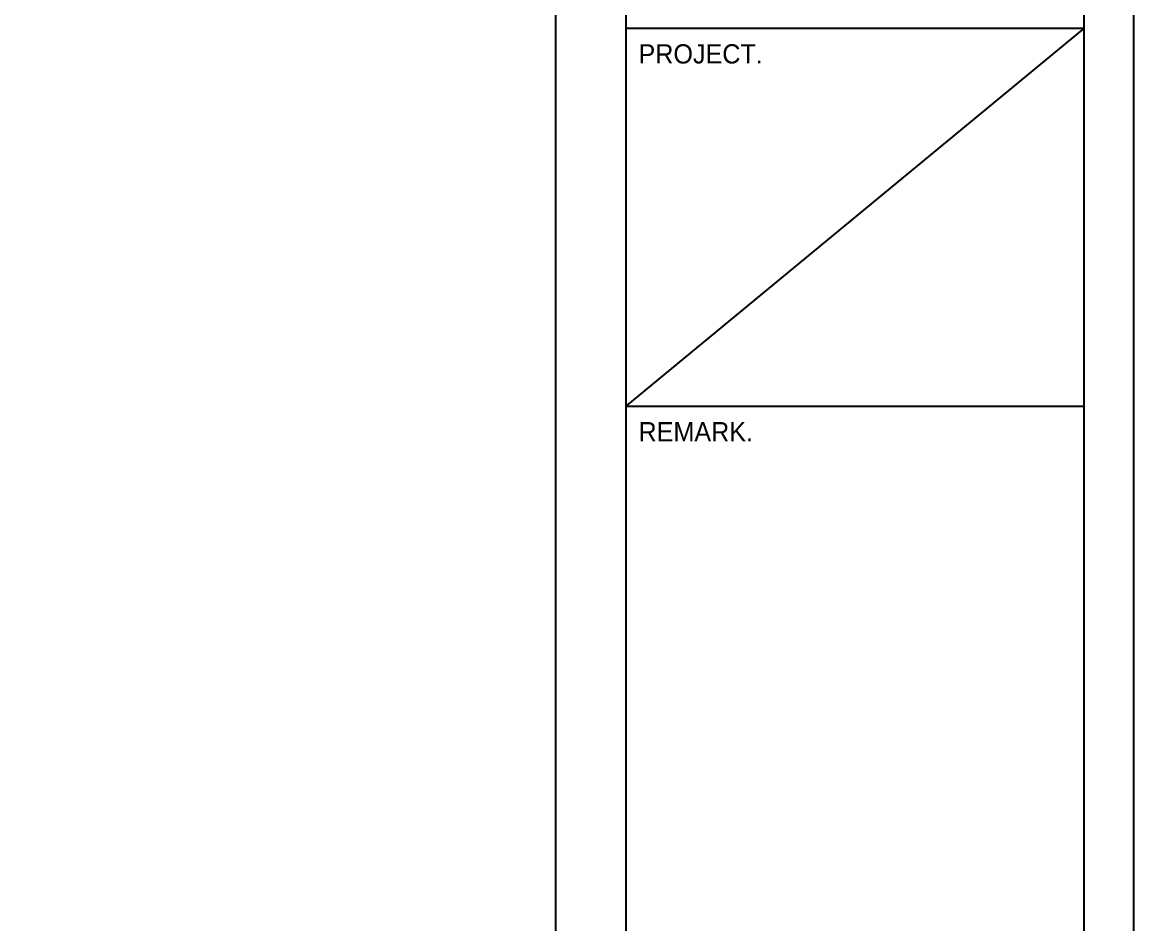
# Model space of a CAD drawing. Header units: inches. Extents: x 4138 to 127072, y -26315 to 43858.
# Drawn here: x 23237 to 29938, y 13471 to 18904 of the extents above; entities that cross this region are included whole.
import ezdxf
from ezdxf.enums import TextEntityAlignment as Align

# ---------------------------------------------------------------- set-up
doc = ezdxf.new("R2010")
doc.units = ezdxf.units.IN
doc.header["$LTSCALE"] = 50
doc.header["$MEASUREMENT"] = 0
doc.layers.add('07-DIM WAL', color=5, linetype='Continuous')
doc.layers.add('FORM(YOURNAME)-11', color=1, linetype='Continuous')
doc.styles.add('YOURNAME', font='HY울릉도M.TTF')

# ---------------------------------------------------------------- blocks, each defined once
blk = doc.blocks.new('FORM-PLAN')
at = {"layer": 'Defpoints', "color": 158}
for p, q in [((1346, 54915), (1346, -2085)), ((10556, 41093), (1346, 33504))]:
    blk.add_line(p, q, dxfattribs=at)
for points in [[(-71444, -2285), (10556, -2285), (10556, 55115), (-71444, 55115)], [(-69444, 53115), (-64, 53115), (-64, 1215), (-69444, 1215)]]:
    blk.add_lwpolyline(points, close=True, dxfattribs=at)
at = {"layer": 'FORM(YOURNAME)-11', "color": 14}
for p, q in [((1346, 41093), (10556, 41093)), ((1346, 33504), (10556, 33504))]:
    blk.add_line(p, q, dxfattribs=at)
at = {"layer": 'FORM(YOURNAME)-11', "color": 250}
blk.add_lwpolyline([(-72444, -3285), (11556, -3285), (11556, 56115), (-72444, 56115)], close=True, dxfattribs=at)
at = {"layer": 'FORM(YOURNAME)-11', "color": 14, "style": 'YOURNAME'}
for s, p in [('PROJECT.', (1603, 40579)), ('REMARK.', (1603, 32989))]:
    blk.add_text(s, height=386.1, dxfattribs=at).set_placement(p, align=Align.MIDDLE_LEFT)
at = {"layer": 'FORM(YOURNAME)-11', "color": 3, "style": 'YOURNAME'}
for tag, height, p in [('1', 450, (9905, 18188)), ('2', 450, (9905, 17544)), ('3', 450, (9905, 16257)), ('4', 450, (9905, 14326)), ('5', 515, (9905, 12009)), ('6', 515, (9905, 9757)), ('7', 515, (9905, 7504)), ('8', 515, (9905, 5252)), ('9', 515, (9905, 2999)), ('10', 515, (5655, 811)), ('11', 515, (9905, 747)), ('12', 515, (5655, -1441)), ('13', 515, (9905, -1441))]:
    blk.add_attdef(tag, text='', height=height, dxfattribs=at).set_placement(p, align=Align.MIDDLE_RIGHT)

msp = doc.modelspace()

# ---------------------------------------------------------------- block references
at = {"layer": '07-DIM WAL', "xscale": 0.3, "yscale": 0.3, "zscale": 0.3}
msp.add_blockref('FORM-PLAN', (26471.7, 6539.4), dxfattribs=at)

doc.saveas('drawing.dxf')
